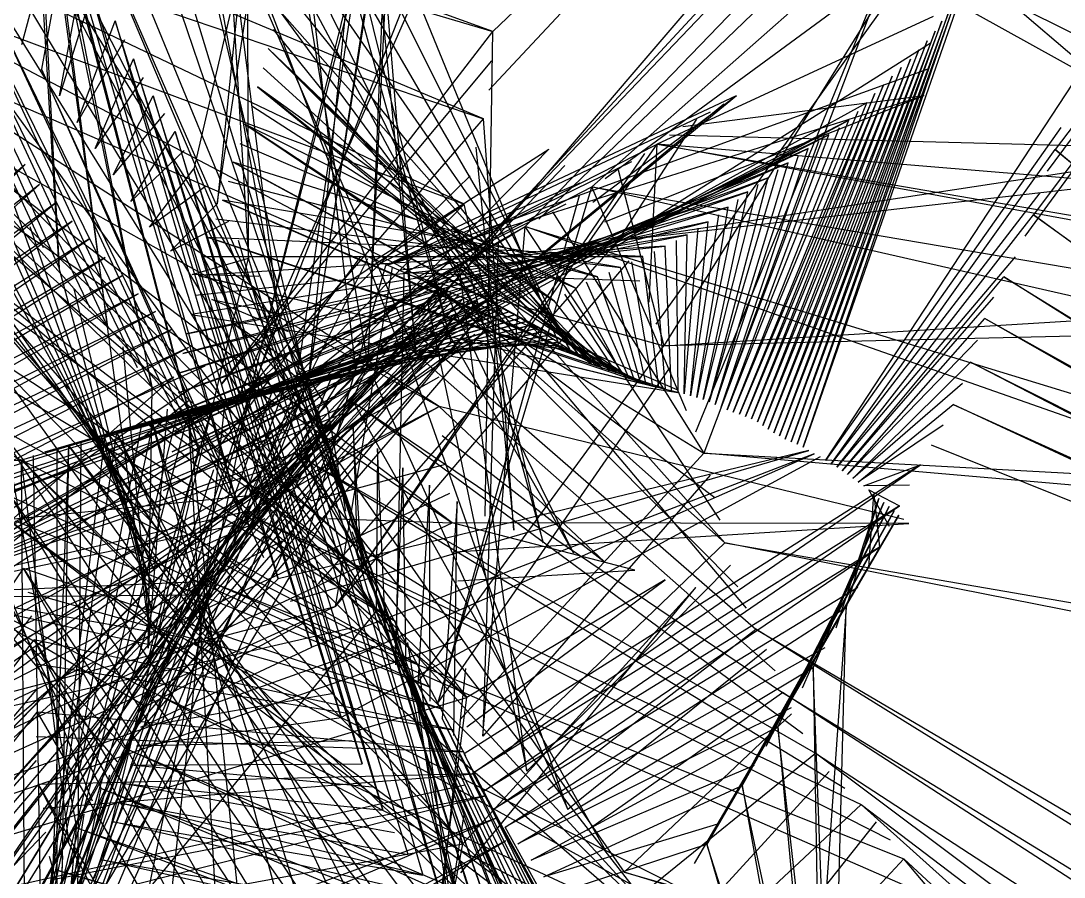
# Model space of a CAD drawing. Header units: metres. Extents: x -465 to 475, y -409 to 494.
# Drawn here: x -25.4 to 52.4, y -101.3 to -37.4 of the extents above; entities that cross this region are included whole.
import ezdxf

# ---------------------------------------------------------------- set-up
doc = ezdxf.new("R2010")
doc.units = ezdxf.units.M

msp = doc.modelspace()

# ---------------------------------------------------------------- linework, layer by layer
for p, q in [((-0.047, 5.097, -606.218), (-12.485, -48.478, -606.218)), ((-10.747, -51.079, -606.218), (-2.773, 1.906, -606.218)), ((-5.633, -1.167, -606.218), (-10.747, -51.079, -606.218)), ((-8.42, -65.613, -606.218), (8.018, -1.159, -606.218)), ((-4.87, -64.584, -606.218), (4.434, -1.122, -606.218)), ((2.417, -1.139, -606.218), (-3.977, -64.346, -606.218)), ((-21.659, -3.065, -606.218), (4.071, -62.261, -606.218)), ((3.183, -62.521, -606.218), (-19.642, -3.059, -606.218)), ((-9.573, -2.703, -606.218), (0.486, -63.157, -606.218)), ((-9.304, -65.882, -606.218), (18.443, -2.765, -606.218)), ((7.176, -2.374, -606.218), (-8.42, -65.613, -606.218)), ((16.452, -2.441, -606.218), (-8.42, -65.613, -606.218)), ((-0.398, -63.429, -606.218), (-7.56, -2.569, -606.218)), ((9.512, -42.597, -606.218), (46.736, -2.864, -606.218)), ((46.736, -2.864, -606.218), (9.806, -38.244, -606.218)), ((-8.411, -55.145, -606.218), (-8.586, -4.156, -606.218)), ((-11.341, -7.324, -606.218), (-8.411, -55.145, -606.218)), ((-22.552, -55.874, -606.218), (-25.381, -9.031, -606.218)), ((-6.169, -59.263, -606.218), (-12.598, -9.008, -606.218)), ((-3.977, -64.346, -606.218), (4.579, -9.244, -606.218)), ((3.095, -61.399, -606.218), (47.075, -10.058, -606.218)), ((4.21, -10.676, -606.218), (-3.977, -64.346, -606.218)), ((-14.842, -12.555, -606.218), (-6.169, -59.263, -606.218)), ((49.535, -53.505, -606.218), (79.118, -12.936, -606.218)), ((79.118, -12.936, -606.218), (50.155, -51.91, -606.218)), ((-24.786, -13.684, -606.218), (-22.552, -55.874, -606.218)), ((46.199, -13.909, -606.218), (7.33, -55.916, -606.218)), ((-4.279, -63.546, -606.218), (-15.942, -14.345, -606.218)), ((51.194, -48.652, -606.218), (76.624, -14.149, -606.218)), ((76.624, -14.149, -606.218), (51.763, -47.038, -606.218)), ((-18.938, -60.256, -606.218), (-24.786, -15.248, -606.218)), ((9.806, -38.244, -606.218), (-50.844, -16.073, -606.218)), ((7.33, -55.916, -606.218), (45.652, -15.806, -606.218)), ((0.486, -63.157, -606.218), (2.724, -16.396, -606.218)), ((-18.177, -17.902, -606.218), (-4.279, -63.546, -606.218)), ((2.285, -17.807, -606.218), (0.486, -63.157, -606.218)), ((-24.455, -19.927, -606.218), (-18.938, -60.256, -606.218)), ((-15.6, -64.862, -606.218), (-24.455, -19.927, -606.218)), ((-2.831, -68.007, -606.218), (-19.244, -19.712, -606.218)), ((44.303, -19.516, -606.218), (12.214, -52.787, -606.218)), ((-46.164, -21.546, -606.218), (9.806, -38.244, -606.218)), ((9.11, -44.742, -606.218), (-46.164, -21.546, -606.218)), ((43.782, -21.421, -606.218), (25.548, -69.692, -606.218)), ((-23.709, -54.372, -606.218), (-38.526, -22.39, -606.218)), ((4.071, -62.261, -606.218), (0.788, -21.974, -606.218)), ((13.235, -52.232, -606.218), (43.29, -23.333, -606.218)), ((24.948, -68.085, -606.218), (43.29, -23.333, -606.218)), ((-21.18, -23.436, -606.218), (-2.831, -68.007, -606.218)), ((0.258, -23.354, -606.218), (4.071, -62.261, -606.218)), ((-23.871, -24.58, -606.218), (-15.6, -64.862, -606.218)), ((-12.141, -69.376, -606.218), (-23.871, -24.58, -606.218)), ((-0.354, -24.699, -606.218), (14.691, -61.436, -606.218)), ((-6.043, -63.19, -606.218), (-22.098, -25.326, -606.218)), ((-1.506, -72.494, -606.218), (-22.098, -25.326, -606.218)), ((-35.828, -26.305, -606.218), (-22.552, -55.874, -606.218)), ((-20.226, -58.865, -606.218), (-35.828, -26.305, -606.218)), ((-14.956, -73.929, -606.218), (-55.314, -27.801, -606.218)), ((-41.946, -27.376, -606.218), (9.11, -44.742, -606.218)), ((7.662, -51.123, -606.218), (-41.946, -27.376, -606.218)), ((6.712, -61.42, -606.218), (-1.72, -27.32, -606.218)), ((15.536, -61.925, -606.218), (-1.72, -27.32, -606.218)), ((42.767, -27.245, -606.218), (17.209, -49.826, -606.218)), ((-53.659, -28.727, -606.218), (-14.956, -73.929, -606.218)), ((-2.347, -28.658, -606.218), (6.712, -61.42, -606.218)), ((-25.339, -39.199, -606.218), (-22.57, -29.081, -606.218)), ((-23.647, -29.226, -606.218), (-1.506, -72.494, -606.218)), ((-22.57, -29.081, -606.218), (-12.141, -69.376, -606.218)), ((-9.059, -74.151, -606.218), (-22.57, -29.081, -606.218)), ((42.758, -29.22, -606.218), (22.563, -61.668, -606.218)), ((-32.975, -30.108, -606.218), (-18.938, -60.256, -606.218)), ((-16.697, -63.315, -606.218), (-32.975, -30.108, -606.218)), ((-3.049, -29.959, -606.218), (15.536, -61.925, -606.218)), ((-21.993, -30.534, -606.218), (-23.852, -41.054, -606.218)), ((-2.503, -66.365, -606.218), (-24.17, -31.261, -606.218)), ((-0.32, -77.033, -606.218), (-24.17, -31.261, -606.218)), ((18.182, -49.19, -606.218), (42.715, -31.194, -606.218)), ((21.991, -60.051, -606.218), (42.715, -31.194, -606.218)), ((66.89, -51.91, -606.218), (42.715, -31.194, -606.218)), ((9.344, -60.55, -606.218), (-4.402, -32.584, -606.218)), ((16.328, -62.493, -606.218), (-4.402, -32.584, -606.218)), ((-22.527, -43.028, -606.218), (-20.712, -33.384, -606.218)), ((-20.712, -33.384, -606.218), (-9.059, -74.151, -606.218)), ((-6.215, -79.066, -606.218), (-20.712, -33.384, -606.218)), ((42.777, -33.168, -606.218), (82, -53, -606.218)), ((-38.743, -33.821, -606.218), (7.662, -51.123, -606.218)), ((6.204, -57.499, -606.218), (-38.743, -33.821, -606.218)), ((-30.069, -33.867, -606.218), (-15.6, -64.862, -606.218)), ((-13.276, -67.857, -606.218), (-30.069, -33.867, -606.218)), ((-4.914, -33.97, -606.218), (9.344, -60.55, -606.218)), ((-19.886, -34.713, -606.218), (-22.527, -43.028, -606.218)), ((-15.206, -75.385, -606.218), (-44.369, -35.283, -606.218)), ((-25.535, -35.233, -606.218), (-0.32, -77.033, -606.218)), ((-5.544, -35.307, -606.218), (16.328, -62.493, -606.218)), ((44.876, -35.155, -606.218), (32.963, -69.227, -606.218)), ((42.682, -35.14, -606.218), (64, -47, -606.218)), ((-42.724, -36.227, -606.218), (-15.206, -75.385, -606.218)), ((44.343, -35.91, -606.218), (32.521, -69.02, -606.218)), ((32.963, -69.227, -606.218), (44.343, -35.91, -606.218)), ((1.109, -81.494, -606.218), (-26.455, -37.122, -606.218)), ((11.113, -60.017, -606.218), (-6.098, -36.678, -606.218)), ((17.161, -63.003, -606.218), (-6.098, -36.678, -606.218)), ((42.656, -37.115, -606.218), (22.067, -46.642, -606.218)), ((43.848, -36.691, -606.218), (32.064, -68.847, -606.218)), ((32.521, -69.02, -606.218), (43.848, -36.691, -606.218)), ((-27.002, -37.5, -606.218), (-12.141, -69.376, -606.218)), ((-9.999, -72.504, -606.218), (-27.002, -37.5, -606.218)), ((-21.213, -45.009, -606.218), (-18.356, -37.441, -606.218)), ((-18.356, -37.441, -606.218), (-6.215, -79.066, -606.218)), ((-3.682, -84.152, -606.218), (-18.356, -37.441, -606.218)), ((-6.579, -38.075, -606.218), (11.113, -60.017, -606.218)), ((43.323, -37.451, -606.218), (31.626, -68.632, -606.218)), ((32.064, -68.847, -606.218), (43.323, -37.451, -606.218)), ((-36.76, -38.844, -606.218), (6.204, -57.499, -606.218)), ((-6.034, -70.396, -606.218), (-36.76, -38.844, -606.218)), ((5.808, -66.201, -606.218), (-36.76, -38.844, -606.218)), ((-17.678, -38.85, -606.218), (-21.213, -45.009, -606.218)), ((-10.438, -64.544, -606.218), (9.806, -38.244, -606.218)), ((9.249, -74.379, -606.218), (9.806, -38.244, -606.218)), ((42.806, -38.218, -606.218), (31.197, -68.4, -606.218)), ((31.626, -68.632, -606.218), (42.806, -38.218, -606.218)), ((-6.958, -39.504, -606.218), (17.161, -63.003, -606.218)), ((12.779, -59.221, -606.218), (-6.958, -39.504, -606.218)), ((18.046, -63.411, -606.218), (-6.958, -39.504, -606.218)), ((42.526, -39.086, -606.218), (19.135, -53.836, -606.218)), ((41.591, -39.611, -606.218), (30.366, -67.888, -606.218)), ((42.221, -38.934, -606.218), (30.775, -68.155, -606.218)), ((30.775, -68.155, -606.218), (41.591, -39.611, -606.218)), ((31.197, -68.4, -606.218), (42.221, -38.934, -606.218)), ((-19.854, -46.96, -606.218), (-16.999, -40.26, -606.218)), ((-16.999, -40.26, -606.218), (-3.682, -84.152, -606.218)), ((-1.5, -89.402, -606.218), (-16.999, -40.26, -606.218)), ((9.703, -40.424, -606.218), (-10.438, -64.544, -606.218)), ((40.969, -40.294, -606.218), (29.964, -67.612, -606.218)), ((30.366, -67.888, -606.218), (40.969, -40.294, -606.218)), ((-28.323, -40.883, -606.218), (1.109, -81.494, -606.218)), ((-23.852, -41.054, -606.218), (-9.059, -74.151, -606.218)), ((-7.282, -77.499, -606.218), (-23.852, -41.054, -606.218)), ((-7.33, -40.934, -606.218), (12.779, -59.221, -606.218)), ((42.262, -41.043, -606.218), (1.832, -55.674, -606.218)), ((40.288, -40.92, -606.218), (29.551, -67.35, -606.218)), ((29.964, -67.612, -606.218), (40.288, -40.92, -606.218)), ((-15.332, -76.858, -606.218), (-34.909, -41.56, -606.218)), ((-16.289, -41.653, -606.218), (-19.854, -46.96, -606.218)), ((39.616, -41.555, -606.218), (29.116, -67.13, -606.218)), ((29.551, -67.35, -606.218), (39.616, -41.555, -606.218)), ((-7.746, -42.353, -606.218), (18.046, -63.411, -606.218)), ((14.403, -58.336, -606.218), (-7.746, -42.353, -606.218)), ((18.988, -63.664, -606.218), (-7.746, -42.353, -606.218)), ((38.956, -42.203, -606.218), (28.668, -66.936, -606.218)), ((29.116, -67.13, -606.218), (38.956, -42.203, -606.218)), ((34.641, -70.223, -606.218), (53.104, -42.086, -606.218)), ((-33.579, -42.912, -606.218), (-15.332, -76.858, -606.218)), ((-18.508, -48.92, -606.218), (-15.542, -43.028, -606.218)), ((-15.542, -43.028, -606.218), (-1.5, -89.402, -606.218)), ((0.055, -92.861, -606.218), (-15.542, -43.028, -606.218)), ((37.703, -43.561, -606.218), (-14.768, -72.463, -606.218)), ((-8.379, -72.845, -606.218), (28, -43, -606.218)), ((1.374, -55.505, -606.218), (28, -43, -606.218)), ((1.832, -55.674, -606.218), (42, -43, -606.218)), ((17.265, -50.962, -606.218), (28, -43, -606.218)), ((18.163, -52.423, -606.218), (42, -43, -606.218)), ((23.98, -45.325, -606.218), (42, -43, -606.218)), ((38.308, -42.861, -606.218), (28.204, -66.784, -606.218)), ((28.204, -66.784, -606.218), (37.703, -43.561, -606.218)), ((28.668, -66.936, -606.218), (38.308, -42.861, -606.218)), ((-34.416, -43.702, -606.218), (5.808, -66.201, -606.218)), ((-3.709, -73.229, -606.218), (-34.416, -43.702, -606.218)), ((6.769, -74.873, -606.218), (-34.416, -43.702, -606.218)), ((-14.695, -44.343, -606.218), (-18.508, -48.92, -606.218)), ((27.039, -43.653, -606.218), (-8.379, -72.845, -606.218)), ((-8.17, -43.769, -606.218), (14.403, -58.336, -606.218)), ((26.038, -44.244, -606.218), (1.832, -55.674, -606.218)), ((37.041, -44.206, -606.218), (27.74, -66.633, -606.218)), ((-14.768, -72.463, -606.218), (36.367, -44.838, -606.218)), ((36.367, -44.838, -606.218), (-14.453, -71.019, -606.218)), ((-9.338, -66.01, -606.218), (9.11, -44.742, -606.218)), ((11.38, -75.433, -606.218), (9.11, -44.742, -606.218)), ((25.006, -44.779, -606.218), (19.135, -53.836, -606.218)), ((27.74, -66.633, -606.218), (36.367, -44.838, -606.218)), ((-17.198, -50.903, -606.218), (-13.893, -45.686, -606.218)), ((-13.893, -45.686, -606.218), (0.055, -92.861, -606.218)), ((1.616, -96.317, -606.218), (-13.893, -45.686, -606.218)), ((-8.68, -45.156, -606.218), (18.988, -63.664, -606.218)), ((15.959, -57.339, -606.218), (-8.68, -45.156, -606.218)), ((19.917, -63.96, -606.218), (-8.68, -45.156, -606.218)), ((35.639, -45.409, -606.218), (27.291, -66.442, -606.218)), ((52.192, -45.382, -606.218), (34.641, -70.223, -606.218)), ((-31.173, -46.503, -606.218), (2.531, -84.28, -606.218)), ((-14.453, -71.019, -606.218), (34.875, -45.93, -606.218)), ((34.875, -45.93, -606.218), (-14.117, -69.579, -606.218)), ((-9.073, -46.58, -606.218), (15.959, -57.339, -606.218)), ((-1.957, -81.124, -606.218), (22.067, -46.642, -606.218)), ((3.184, -56.231, -606.218), (22.067, -46.642, -606.218)), ((21.464, -58.419, -606.218), (22.067, -46.642, -606.218)), ((22.067, -46.642, -606.218), (100, -60, -606.218)), ((65.943, -50.264, -606.218), (22.067, -46.642, -606.218)), ((101.138, -61.113, -606.218), (22.067, -46.642, -606.218)), ((22.999, -45.948, -606.218), (64, -47, -606.218)), ((34.11, -46.448, -606.218), (26.837, -66.263, -606.218)), ((27.291, -66.442, -606.218), (34.875, -45.93, -606.218)), ((-15.497, -78.327, -606.218), (-29.574, -46.942, -606.218)), ((-13.228, -47.101, -606.218), (-17.198, -50.903, -606.218)), ((-14.117, -69.579, -606.218), (33.333, -46.949, -606.218)), ((33.333, -46.949, -606.218), (-13.883, -68.12, -606.218)), ((-9.616, -71.151, -606.218), (14, -47, -606.218)), ((21.133, -47.334, -606.218), (-1.957, -81.124, -606.218)), ((0.909, -55.356, -606.218), (14, -47, -606.218)), ((8.554, -46.851, -606.218), (11.38, -75.433, -606.218)), ((19.135, -53.836, -606.218), (64, -47, -606.218)), ((26.837, -66.263, -606.218), (33.333, -46.949, -606.218)), ((35.056, -70.479, -606.218), (51.763, -47.038, -606.218)), ((51.763, -47.038, -606.218), (101, -87.893, -606.218)), ((101.308, -88.753, -606.218), (51.763, -47.038, -606.218)), ((-37.029, -59.946, -606.218), (-25.085, -48.156, -606.218)), ((-25.085, -48.156, -606.218), (-36.403, -57.94, -606.218)), ((-13.883, -68.12, -606.218), (31.834, -48.031, -606.218)), ((31.834, -48.031, -606.218), (-13.764, -66.647, -606.218)), ((-9.566, -47.974, -606.218), (19.917, -63.96, -606.218)), ((17.621, -56.529, -606.218), (-9.566, -47.974, -606.218)), ((20.795, -64.388, -606.218), (-9.566, -47.974, -606.218)), ((15.194, -48.232, -606.218), (-8.379, -72.845, -606.218)), ((20.147, -47.95, -606.218), (3.184, -56.231, -606.218)), ((32.59, -47.499, -606.218), (26.401, -66.043, -606.218)), ((26.401, -66.043, -606.218), (31.834, -48.031, -606.218)), ((-32.076, -48.567, -606.218), (6.769, -74.873, -606.218)), ((-1.321, -76.006, -606.218), (-32.076, -48.567, -606.218)), ((7.862, -87.914, -606.218), (-32.076, -48.567, -606.218)), ((-28.311, -48.356, -606.218), (-15.497, -78.327, -606.218)), ((-15.811, -52.835, -606.218), (-12.485, -48.478, -606.218)), ((-12.485, -48.478, -606.218), (1.616, -96.317, -606.218)), ((3.482, -99.615, -606.218), (-12.485, -48.478, -606.218)), ((8.123, -48.99, -606.218), (-9.338, -66.01, -606.218)), ((64.971, -48.632, -606.218), (19.135, -53.836, -606.218)), ((19.156, -48.556, -606.218), (22.563, -61.668, -606.218)), ((31.066, -48.547, -606.218), (25.952, -65.852, -606.218)), ((-37.775, -61.909, -606.218), (-24.023, -49.65, -606.218)), ((-24.023, -49.65, -606.218), (-37.029, -59.946, -606.218)), ((-11.614, -49.777, -606.218), (-15.811, -52.835, -606.218)), ((-13.764, -66.647, -606.218), (30.353, -49.135, -606.218)), ((30.353, -49.135, -606.218), (-13.635, -65.174, -606.218)), ((-9.945, -49.402, -606.218), (17.621, -56.529, -606.218)), ((16.293, -49.549, -606.218), (1.832, -55.674, -606.218)), ((29.584, -49.648, -606.218), (25.499, -65.67, -606.218)), ((25.952, -65.852, -606.218), (30.353, -49.135, -606.218)), ((-31.484, -50.268, -606.218), (-1.321, -76.006, -606.218)), ((-13.635, -65.174, -606.218), (28.841, -50.199, -606.218)), ((28.841, -50.199, -606.218), (-13.53, -63.7, -606.218)), ((4.086, -56.604, -606.218), (17.209, -49.826, -606.218)), ((5.722, -88.248, -606.218), (17.209, -49.826, -606.218)), ((16.247, -50.479, -606.218), (5.722, -88.248, -606.218)), ((17.209, -49.826, -606.218), (70.152, -58.769, -606.218)), ((71.691, -62.24, -606.218), (17.209, -49.826, -606.218)), ((24.258, -66.515, -606.218), (17.209, -49.826, -606.218)), ((25.499, -65.67, -606.218), (28.841, -50.199, -606.218)), ((50.633, -50.268, -606.218), (35.056, -70.479, -606.218)), ((-48.666, -89.015, -606.218), (7.662, -51.123, -606.218)), ((-38.582, -63.849, -606.218), (-22.864, -51.071, -606.218)), ((-22.864, -51.071, -606.218), (-37.775, -61.909, -606.218)), ((-15.528, -79.804, -606.218), (-25.871, -51.259, -606.218)), ((-14.244, -54.622, -606.218), (-10.747, -51.079, -606.218)), ((-13.53, -63.7, -606.218), (27.379, -51.33, -606.218)), ((27.379, -51.33, -606.218), (-13.315, -62.238, -606.218)), ((-10.346, -50.825, -606.218), (20.795, -64.388, -606.218)), ((19.33, -55.824, -606.218), (-10.346, -50.825, -606.218)), ((21.723, -64.686, -606.218), (-10.346, -50.825, -606.218)), ((-8.348, -67.553, -606.218), (7.662, -51.123, -606.218)), ((15.265, -51.1, -606.218), (4.086, -56.604, -606.218)), ((13.569, -76.36, -606.218), (7.662, -51.123, -606.218)), ((28.101, -50.752, -606.218), (25.032, -65.53, -606.218)), ((25.032, -65.53, -606.218), (27.379, -51.33, -606.218)), ((14.26, -51.684, -606.218), (25.548, -69.692, -606.218)), ((26.65, -51.898, -606.218), (24.558, -65.412, -606.218)), ((35.469, -70.739, -606.218), (50.155, -51.91, -606.218)), ((50.155, -51.91, -606.218), (101.308, -88.753, -606.218)), ((101.55, -89.635, -606.218), (50.155, -51.91, -606.218)), ((-55.507, -92.819, -606.218), (12.214, -52.787, -606.218)), ((-39.498, -65.74, -606.218), (-21.571, -52.371, -606.218)), ((-21.571, -52.371, -606.218), (-38.582, -63.849, -606.218)), ((-24.74, -52.781, -606.218), (-15.528, -79.804, -606.218)), ((-9.911, -52.401, -606.218), (-14.244, -54.622, -606.218)), ((-13.315, -62.238, -606.218), (25.888, -52.423, -606.218)), ((25.888, -52.423, -606.218), (-13.033, -60.787, -606.218)), ((-10.851, -52.214, -606.218), (19.33, -55.824, -606.218)), ((5.014, -56.907, -606.218), (12.214, -52.787, -606.218)), ((9.067, -90.779, -606.218), (12.214, -52.787, -606.218)), ((12.214, -52.787, -606.218), (76.693, -72.469, -606.218)), ((78.195, -75.955, -606.218), (12.214, -52.787, -606.218)), ((26.783, -74.683, -606.218), (12.214, -52.787, -606.218)), ((25.098, -52.902, -606.218), (24.094, -65.26, -606.218)), ((24.558, -65.412, -606.218), (25.888, -52.423, -606.218)), ((11.237, -53.417, -606.218), (-55.507, -92.819, -606.218)), ((-13.033, -60.787, -606.218), (24.317, -53.397, -606.218)), ((24.317, -53.397, -606.218), (-12.696, -59.348, -606.218)), ((-11.401, -53.586, -606.218), (21.723, -64.686, -606.218)), ((20.995, -55.02, -606.218), (-11.401, -53.586, -606.218)), ((22.676, -64.896, -606.218), (-11.401, -53.586, -606.218)), ((7.249, -53.265, -606.218), (13.569, -76.36, -606.218)), ((24.094, -65.26, -606.218), (24.317, -53.397, -606.218)), ((-40.477, -67.599, -606.218), (-20.343, -53.731, -606.218)), ((-20.343, -53.731, -606.218), (-39.498, -65.74, -606.218)), ((-12.402, -57.899, -606.218), (22.677, -54.25, -606.218)), ((22.677, -54.25, -606.218), (-12.169, -56.44, -606.218)), ((-9.2, -53.794, -606.218), (4.578, -101.163, -606.218)), ((-3.205, -79.438, -606.218), (19.135, -53.836, -606.218)), ((2.743, -56.024, -606.218), (19.135, -53.836, -606.218)), ((10.212, -53.964, -606.218), (9.067, -90.779, -606.218)), ((23.145, -65.033, -606.218), (22.677, -54.25, -606.218)), ((23.496, -53.823, -606.218), (23.619, -65.15, -606.218)), ((-41.573, -69.391, -606.218), (-19.106, -55.085, -606.218)), ((-19.106, -55.085, -606.218), (-40.477, -67.599, -606.218)), ((-18.935, -98.603, -606.218), (-8.411, -55.145, -606.218)), ((-12.614, -56.353, -606.218), (-8.411, -55.145, -606.218)), ((-11.813, -55.005, -606.218), (20.995, -55.02, -606.218)), ((-10.702, -69.357, -606.218), (0, -55, -606.218)), ((6.465, -104.452, -606.218), (-8.411, -55.145, -606.218)), ((0.453, -55.182, -606.218), (-8.379, -72.845, -606.218)), ((9.202, -54.539, -606.218), (5.014, -56.907, -606.218)), ((8.25, -55.206, -606.218), (27.113, -76.366, -606.218)), ((22.199, -64.794, -606.218), (20.995, -55.02, -606.218)), ((21.842, -54.648, -606.218), (22.676, -64.896, -606.218)), ((48.787, -55.043, -606.218), (35.469, -70.739, -606.218)), ((-52.902, -90.195, -606.218), (7.33, -55.916, -606.218)), ((-41.128, -105.737, -606.218), (7.33, -55.916, -606.218)), ((-29.974, -55.454, -606.218), (7.862, -87.914, -606.218)), ((0.774, -79.01, -606.218), (-29.974, -55.454, -606.218)), ((7.567, -98.818, -606.218), (-29.974, -55.454, -606.218)), ((-15.682, -81.274, -606.218), (-22.552, -55.874, -606.218)), ((6.647, -55.363, -606.218), (-8.348, -67.553, -606.218)), ((-4.576, -77.85, -606.218), (1.832, -55.674, -606.218)), ((19.966, -55.336, -606.218), (-1.957, -81.124, -606.218)), ((2.291, -55.839, -606.218), (-1.957, -81.124, -606.218)), ((5.91, -57.293, -606.218), (7.33, -55.916, -606.218)), ((12.338, -93.402, -606.218), (7.33, -55.916, -606.218)), ((28.729, -81.245, -606.218), (7.33, -55.916, -606.218)), ((21.252, -64.559, -606.218), (19.33, -55.824, -606.218)), ((20.163, -55.423, -606.218), (21.723, -64.686, -606.218)), ((6.466, -56.694, -606.218), (-52.902, -90.195, -606.218)), ((-42.619, -71.213, -606.218), (-17.879, -56.446, -606.218)), ((-17.879, -56.446, -606.218), (-41.573, -69.391, -606.218)), ((-7.655, -56.514, -606.218), (-12.614, -56.353, -606.218)), ((-12.169, -56.44, -606.218), (22.676, -64.896, -606.218)), ((23.619, -65.15, -606.218), (-12.169, -56.44, -606.218)), ((2.572, -85.48, -606.218), (3.184, -56.231, -606.218)), ((20.781, -56.846, -606.218), (3.184, -56.231, -606.218)), ((3.639, -56.408, -606.218), (22.563, -61.668, -606.218)), ((23.559, -64.948, -606.218), (4.086, -56.604, -606.218)), ((4.55, -56.756, -606.218), (25.548, -69.692, -606.218)), ((20.357, -64.173, -606.218), (17.621, -56.529, -606.218)), ((18.473, -56.171, -606.218), (20.795, -64.388, -606.218)), ((35.88, -71.003, -606.218), (47.937, -56.528, -606.218)), ((47.937, -56.528, -606.218), (101.55, -89.635, -606.218)), ((101.786, -90.518, -606.218), (47.937, -56.528, -606.218)), ((-49.4, -93.152, -606.218), (6.204, -57.499, -606.218)), ((5.66, -57.53, -606.218), (-41.128, -105.737, -606.218)), ((-29.338, -57.138, -606.218), (0.774, -79.01, -606.218)), ((-21.457, -57.422, -606.218), (-15.682, -81.274, -606.218)), ((-7.218, -68.996, -606.218), (6.204, -57.499, -606.218)), ((0.223, -65.052, -606.218), (6.345, -57.515, -606.218)), ((6.345, -57.515, -606.218), (3.095, -61.399, -606.218)), ((4.292, -59.407, -606.218), (5.91, -57.293, -606.218)), ((26.371, -73.018, -606.218), (5.014, -56.907, -606.218)), ((5.468, -57.087, -606.218), (27.113, -76.366, -606.218)), ((28.098, -79.65, -606.218), (5.91, -57.293, -606.218)), ((15.818, -77.131, -606.218), (6.204, -57.499, -606.218)), ((19.46, -63.79, -606.218), (15.959, -57.339, -606.218)), ((16.781, -56.915, -606.218), (19.917, -63.96, -606.218)), ((-43.587, -73.077, -606.218), (-16.648, -57.805, -606.218)), ((-16.648, -57.805, -606.218), (-42.619, -71.213, -606.218)), ((-37.268, -77.244, -606.218), (8.644, -58.323, -606.218)), ((-15.21, -86.402, -606.218), (8.644, -58.323, -606.218)), ((8.644, -58.323, -606.218), (-13.484, -83.374, -606.218)), ((-12.924, -82.356, -606.218), (8.175, -58.19, -606.218)), ((8.175, -58.19, -606.218), (-11.389, -79.229, -606.218)), ((-11.158, -58.233, -606.218), (-6.169, -59.263, -606.218)), ((-5.428, -60.641, -606.218), (-11.158, -58.233, -606.218)), ((-10.988, -78.138, -606.218), (7.704, -58.058, -606.218)), ((7.704, -58.058, -606.218), (-8.756, -74.066, -606.218)), ((-8.075, -73.124, -606.218), (7.247, -57.888, -606.218)), ((-6.979, -57.925, -606.218), (6.465, -104.452, -606.218)), ((7.247, -57.888, -606.218), (-4.969, -69.687, -606.218)), ((-4.081, -68.938, -606.218), (6.8, -57.693, -606.218)), ((6.8, -57.693, -606.218), (-0.559, -65.911, -606.218)), ((18.513, -63.551, -606.218), (14.403, -58.336, -606.218)), ((15.169, -57.819, -606.218), (18.988, -63.664, -606.218)), ((47.16, -58.052, -606.218), (35.88, -71.003, -606.218)), ((-44.536, -74.951, -606.218), (-15.367, -59.116, -606.218)), ((-15.367, -59.116, -606.218), (-43.587, -73.077, -606.218)), ((9.106, -58.481, -606.218), (-36.499, -76.731, -606.218)), ((-34.169, -75.234, -606.218), (9.568, -58.638, -606.218)), ((10.02, -58.821, -606.218), (-33.357, -74.792, -606.218)), ((-31.033, -73.28, -606.218), (10.483, -58.977, -606.218)), ((10.483, -58.977, -606.218), (-17.637, -91.679, -606.218)), ((-17.19, -90.606, -606.218), (9.568, -58.638, -606.218)), ((9.568, -58.638, -606.218), (-15.673, -87.468, -606.218)), ((4.93, -58.435, -606.218), (12.338, -93.402, -606.218)), ((13.591, -58.777, -606.218), (18.046, -63.411, -606.218)), ((22.563, -61.668, -606.218), (70.152, -58.769, -606.218)), ((10.933, -59.165, -606.218), (-29.421, -72.374, -606.218)), ((-27.043, -70.955, -606.218), (10.933, -59.165, -606.218)), ((11.363, -59.397, -606.218), (-25.352, -70.209, -606.218)), ((-23.615, -69.575, -606.218), (11.363, -59.397, -606.218)), ((11.786, -59.639, -606.218), (-21.819, -69.136, -606.218)), ((-20.036, -68.647, -606.218), (11.786, -59.639, -606.218)), ((-19.918, -101.388, -606.218), (-6.169, -59.263, -606.218)), ((12.205, -59.89, -606.218), (-18.25, -68.171, -606.218)), ((-17.341, -68.003, -606.218), (12.205, -59.89, -606.218)), ((-12.696, -59.348, -606.218), (23.619, -65.15, -606.218)), ((8.593, -107.588, -606.218), (-6.169, -59.263, -606.218)), ((5.891, -59.658, -606.218), (15.818, -77.131, -606.218)), ((11.966, -59.66, -606.218), (17.161, -63.003, -606.218)), ((17.594, -63.228, -606.218), (12.779, -59.221, -606.218)), ((36.283, -71.279, -606.218), (46.511, -59.635, -606.218)), ((46.511, -59.635, -606.218), (101.786, -90.518, -606.218)), ((101.947, -91.417, -606.218), (46.511, -59.635, -606.218)), ((-45.395, -76.869, -606.218), (-14.103, -60.443, -606.218)), ((-45.256, -98.674, -606.218), (9.344, -60.55, -606.218)), ((-14.103, -60.443, -606.218), (-44.536, -74.951, -606.218)), ((-15.821, -82.746, -606.218), (-18.938, -60.256, -606.218)), ((12.623, -60.143, -606.218), (-15.552, -67.535, -606.218)), ((-14.683, -67.219, -606.218), (12.623, -60.143, -606.218)), ((13.047, -60.385, -606.218), (-12.899, -66.736, -606.218)), ((-12.01, -66.483, -606.218), (13.047, -60.385, -606.218)), ((-9.56, -59.993, -606.218), (-4.279, -63.546, -606.218)), ((-3.722, -65.008, -606.218), (-9.56, -59.993, -606.218)), ((13.467, -60.634, -606.218), (-8.42, -65.613, -606.218)), ((-7.528, -65.368, -606.218), (13.467, -60.634, -606.218)), ((3.695, -60.404, -606.218), (29.445, -82.804, -606.218)), ((15.944, -62.193, -606.218), (9.344, -60.55, -606.218)), ((10.24, -60.321, -606.218), (16.328, -62.493, -606.218)), ((16.739, -62.757, -606.218), (11.113, -60.017, -606.218)), ((70.873, -60.526, -606.218), (22.563, -61.668, -606.218)), ((-50.214, -87.655, -606.218), (3.095, -61.399, -606.218)), ((8.464, -60.833, -606.218), (-43.418, -98.854, -606.218)), ((-39.448, -109.122, -606.218), (3.095, -61.399, -606.218)), ((-37.991, -99.95, -606.218), (6.712, -61.42, -606.218)), ((13.873, -60.904, -606.218), (-3.977, -64.346, -606.218)), ((-3.089, -64.089, -606.218), (13.873, -60.904, -606.218)), ((14.281, -61.171, -606.218), (0.486, -63.157, -606.218)), ((1.373, -62.899, -606.218), (14.281, -61.171, -606.218)), ((15.399, -96.27, -606.218), (3.095, -61.399, -606.218)), ((30.865, -85.923, -606.218), (3.095, -61.399, -606.218)), ((14.691, -61.436, -606.218), (4.071, -62.261, -606.218)), ((4.963, -62.021, -606.218), (14.691, -61.436, -606.218)), ((15.106, -61.693, -606.218), (6.712, -61.42, -606.218)), ((7.598, -61.155, -606.218), (15.536, -61.925, -606.218)), ((45.984, -61.262, -606.218), (36.283, -71.279, -606.218)), ((-46.156, -78.827, -606.218), (-12.883, -61.812, -606.218)), ((-12.883, -61.812, -606.218), (-45.395, -76.869, -606.218)), ((5.842, -61.732, -606.218), (-36.176, -100.289, -606.218)), ((-32.538, -100.913, -606.218), (4.071, -62.261, -606.218)), ((-17.784, -61.762, -606.218), (-15.821, -82.746, -606.218)), ((-7.843, -61.637, -606.218), (-2.831, -68.007, -606.218)), ((5.776, -61.837, -606.218), (-6.034, -70.396, -606.218)), ((-4.782, -62.065, -606.218), (8.593, -107.588, -606.218)), ((4.194, -86.81, -606.218), (22.563, -61.668, -606.218)), ((2.412, -62.339, -606.218), (-50.214, -87.655, -606.218)), ((2.278, -62.709, -606.218), (-30.74, -101.333, -606.218)), ((-27.792, -62.298, -606.218), (7.567, -98.818, -606.218)), ((2.533, -82.225, -606.218), (-27.792, -62.298, -606.218)), ((7.863, -111.869, -606.218), (-27.792, -62.298, -606.218)), ((36.672, -71.573, -606.218), (45.453, -62.888, -606.218)), ((45.453, -62.888, -606.218), (101.947, -91.417, -606.218)), ((102.143, -92.31, -606.218), (45.453, -62.888, -606.218)), ((-11.666, -63.183, -606.218), (-46.156, -78.827, -606.218)), ((1.689, -63.249, -606.218), (-39.448, -109.122, -606.218)), ((-27.133, -102.127, -606.218), (0.486, -63.157, -606.218)), ((-26.53, -122.517, -606.218), (0.486, -63.157, -606.218)), ((-1.281, -63.703, -606.218), (-25.312, -102.437, -606.218)), ((-21.11, -104.092, -606.218), (-4.279, -63.546, -606.218)), ((-2.255, -69.461, -606.218), (-6.043, -63.19, -606.218)), ((10.736, -110.717, -606.218), (-4.279, -63.546, -606.218)), ((22.996, -63.328, -606.218), (5.722, -88.248, -606.218)), ((5.791, -64.019, -606.218), (-49.651, -95.237, -606.218)), ((-47.359, -93.4, -606.218), (-14, -64, -606.218)), ((-38.889, -76.905, -606.218), (-14, -64, -606.218)), ((-27.616, -64.09, -606.218), (2.533, -82.225, -606.218)), ((-2.181, -63.915, -606.218), (-26.389, -121.363, -606.218)), ((-25.987, -119.074, -606.218), (-3.977, -64.346, -606.218)), ((-21.657, -102.966, -606.218), (-3.977, -64.346, -606.218)), ((0.927, -64.127, -606.218), (15.399, -96.27, -606.218)), ((44.842, -64.486, -606.218), (36.672, -71.573, -606.218)), ((-6.655, -65.066, -606.218), (-25.799, -117.927, -606.218)), ((-5.755, -64.852, -606.218), (-19.83, -103.239, -606.218)), ((-15.913, -84.221, -606.218), (-15.6, -64.862, -606.218)), ((-4.292, -64.799, -606.218), (-1.506, -72.494, -606.218)), ((-48.1, -85.865, -606.218), (-0.559, -65.911, -606.218)), ((-12.831, -65.742, -606.218), (-47.359, -93.4, -606.218)), ((-37.614, -112.427, -606.218), (-0.559, -65.911, -606.218)), ((-25.526, -115.62, -606.218), (-8.42, -65.613, -606.218)), ((-16.189, -103.856, -606.218), (-8.42, -65.613, -606.218)), ((-10.209, -66.074, -606.218), (-14.363, -104.133, -606.218)), ((-0.559, -65.911, -606.218), (31.428, -87.543, -606.218)), ((18.245, -99.352, -606.218), (-0.559, -65.911, -606.218)), ((32.935, -90.621, -606.218), (-0.559, -65.911, -606.218)), ((37.08, -71.841, -606.218), (44.148, -66.05, -606.218)), ((44.148, -66.05, -606.218), (102.143, -92.31, -606.218)), ((102.399, -93.187, -606.218), (44.148, -66.05, -606.218)), ((-49.73, -97.337, -606.218), (5.808, -66.201, -606.218)), ((-1.385, -66.729, -606.218), (-48.1, -85.865, -606.218)), ((-11.119, -66.235, -606.218), (-25.394, -114.465, -606.218)), ((-24.916, -112.191, -606.218), (-12.899, -66.736, -606.218)), ((-14.481, -66.393, -606.218), (-15.913, -84.221, -606.218)), ((-12.899, -66.736, -606.218), (-8.947, -105.281, -606.218)), ((-10.746, -104.862, -606.218), (-12.899, -66.736, -606.218)), ((-4.825, -71.774, -606.218), (5.808, -66.201, -606.218)), ((-3.279, -66.508, -606.218), (10.736, -110.717, -606.218)), ((-1.166, -74.021, -606.218), (-2.503, -66.365, -606.218)), ((40.467, -74.631, -606.218), (5.808, -66.201, -606.218)), ((18.108, -77.771, -606.218), (5.808, -66.201, -606.218)), ((-11.787, -67.561, -606.218), (-38.889, -76.905, -606.218)), ((-2.27, -67.482, -606.218), (-37.614, -112.427, -606.218)), ((-27.245, -67.668, -606.218), (7.863, -111.869, -606.218)), ((4.27, -85.452, -606.218), (-27.245, -67.668, -606.218)), ((8.743, -122.698, -606.218), (-27.245, -67.668, -606.218)), ((-13.797, -66.955, -606.218), (-24.645, -111.06, -606.218)), ((-24.306, -108.761, -606.218), (-15.552, -67.535, -606.218)), ((-15.552, -67.535, -606.218), (-3.578, -106.645, -606.218)), ((-5.373, -106.212, -606.218), (-15.552, -67.535, -606.218)), ((43.405, -67.591, -606.218), (37.08, -71.841, -606.218)), ((-16.443, -67.781, -606.218), (-24.159, -107.608, -606.218)), ((-23.65, -105.34, -606.218), (-18.25, -68.171, -606.218)), ((-19.139, -68.425, -606.218), (-23.498, -104.188, -606.218)), ((-22.305, -106.794, -606.218), (-2.831, -68.007, -606.218)), ((-18.25, -68.171, -606.218), (1.805, -107.929, -606.218)), ((0.042, -107.378, -606.218), (-18.25, -68.171, -606.218)), ((-3.197, -68.183, -606.218), (19.612, -100.943, -606.218)), ((12.963, -113.785, -606.218), (-2.831, -68.007, -606.218)), ((-0.602, -67.792, -606.218), (-0.32, -77.033, -606.218)), ((0.055, -78.551, -606.218), (-0.602, -67.792, -606.218)), ((6.023, -68.372, -606.218), (18.108, -77.771, -606.218)), ((-23.04, -101.909, -606.218), (-21.819, -69.136, -606.218)), ((-22.813, -132.762, -606.218), (-21.819, -69.136, -606.218)), ((-21.819, -69.136, -606.218), (10.671, -110.479, -606.218)), ((8.864, -110.097, -606.218), (-21.819, -69.136, -606.218)), ((-20.924, -68.905, -606.218), (-21.431, -134.869, -606.218)), ((42.523, -69.057, -606.218), (102.399, -93.187, -606.218)), ((-45.951, -84.116, -606.218), (-4.969, -69.687, -606.218)), ((-36.196, -114.507, -606.218), (-4.969, -69.687, -606.218)), ((-26.835, -69.422, -606.218), (4.27, -85.452, -606.218)), ((-24.492, -69.869, -606.218), (-23.509, -131.712, -606.218)), ((-22.718, -69.353, -606.218), (-22.707, -100.796, -606.218)), ((-16.017, -85.695, -606.218), (-12.141, -69.376, -606.218)), ((33.383, -69.475, -606.218), (-6.215, -79.066, -606.218)), ((-5.282, -80.717, -606.218), (33.383, -69.475, -606.218)), ((-4.969, -69.687, -606.218), (33.876, -92.054, -606.218)), ((22.094, -104.325, -606.218), (-4.969, -69.687, -606.218)), ((36.067, -94.69, -606.218), (-4.969, -69.687, -606.218)), ((33.796, -69.735, -606.218), (-3.682, -84.152, -606.218)), ((-2.87, -85.866, -606.218), (33.796, -69.735, -606.218)), ((34.227, -69.965, -606.218), (-1.5, -89.402, -606.218)), ((1.214, -69.327, -606.218), (1.109, -81.494, -606.218)), ((1.799, -82.897, -606.218), (1.214, -69.327, -606.218)), ((7.37, -89.546, -606.218), (25.548, -69.692, -606.218)), ((25.548, -69.692, -606.218), (76.693, -72.469, -606.218)), ((77.507, -74.185, -606.218), (25.548, -69.692, -606.218)), ((-79.298, -70.55, -606.218), (-25.352, -70.209, -606.218)), ((-5.822, -70.477, -606.218), (-45.951, -84.116, -606.218)), ((-26.198, -70.581, -606.218), (-21.256, -97.632, -606.218)), ((-25.352, -70.209, -606.218), (19.519, -113.093, -606.218)), ((-24.948, -129.643, -606.218), (-25.352, -70.209, -606.218)), ((-21.814, -98.652, -606.218), (-25.352, -70.209, -606.218)), ((17.725, -112.654, -606.218), (-25.352, -70.209, -606.218)), ((6.265, -70.54, -606.218), (-3.709, -73.229, -606.218)), ((3.105, -70.767, -606.218), (2.531, -84.28, -606.218)), ((3.349, -85.613, -606.218), (3.105, -70.767, -606.218)), ((41.715, -70.565, -606.218), (7.676, -92.118, -606.218)), ((8.321, -93.543, -606.218), (41.715, -70.565, -606.218)), ((37.484, -72.115, -606.218), (41.715, -70.565, -606.218)), ((-6.656, -71.286, -606.218), (-36.196, -114.507, -606.218)), ((-11.034, -70.916, -606.218), (-16.017, -85.695, -606.218)), ((-1.809, -70.96, -606.218), (12.963, -113.785, -606.218)), ((26.038, -71.336, -606.218), (9.067, -90.779, -606.218)), ((-29.421, -72.374, -606.218), (28.572, -114.796, -606.218)), ((-20.057, -95.644, -606.218), (-29.421, -72.374, -606.218)), ((26.732, -114.647, -606.218), (-29.421, -72.374, -606.218)), ((-7.407, -72.173, -606.218), (23.46, -105.917, -606.218)), ((5.096, -72.066, -606.218), (4.204, -86.923, -606.218)), ((5.145, -88.172, -606.218), (5.096, -72.066, -606.218)), ((40.891, -72.064, -606.218), (37.484, -72.115, -606.218)), ((-62.486, -98.838, -606.218), (-8.379, -72.845, -606.218)), ((6.582, -72.699, -606.218), (-49.893, -99.431, -606.218)), ((-45.569, -96.725, -606.218), (-8.379, -72.845, -606.218)), ((-44.762, -76.453, -606.218), (-8.379, -72.845, -606.218)), ((-30.223, -72.833, -606.218), (-19.405, -94.682, -606.218)), ((-26.118, -72.947, -606.218), (8.743, -122.698, -606.218)), ((5.06, -87.106, -606.218), (-26.118, -72.947, -606.218)), ((8.172, -129.218, -606.218), (-26.118, -72.947, -606.218)), ((-23.591, -109.454, -606.218), (-1.506, -72.494, -606.218)), ((15.305, -116.767, -606.218), (-1.506, -72.494, -606.218)), ((35.431, -82.714, -606.218), (38.608, -73.053, -606.218)), ((38.608, -73.053, -606.218), (36.166, -81.169, -606.218)), ((37.862, -72.424, -606.218), (40.162, -73.611, -606.218)), ((39.396, -75.141, -606.218), (37.862, -72.424, -606.218)), ((37.863, -78.199, -606.218), (38.229, -72.745, -606.218)), ((38.229, -72.745, -606.218), (38.665, -76.688, -606.218)), ((7.141, -73.279, -606.218), (6.024, -89.466, -606.218)), ((6.913, -90.753, -606.218), (7.141, -73.279, -606.218)), ((40.162, -73.611, -606.218), (8.321, -93.543, -606.218)), ((9.078, -94.912, -606.218), (40.162, -73.611, -606.218)), ((30.206, -91.54, -606.218), (39.377, -73.654, -606.218)), ((39.377, -73.654, -606.218), (31.079, -90.069, -606.218)), ((32.922, -87.189, -606.218), (38.993, -73.353, -606.218)), ((38.993, -73.353, -606.218), (33.709, -85.67, -606.218)), ((-7.2, -74.58, -606.218), (-62.486, -98.838, -606.218)), ((-43.909, -82.242, -606.218), (-8.756, -74.066, -606.218)), ((-34.512, -116.383, -606.218), (-8.756, -74.066, -606.218)), ((-16.121, -87.17, -606.218), (-9.059, -74.151, -606.218)), ((-8.756, -74.066, -606.218), (37.286, -95.897, -606.218)), ((26.391, -108.917, -606.218), (-8.756, -74.066, -606.218)), ((39.472, -98.538, -606.218), (-8.756, -74.066, -606.218)), ((-2.454, -74.565, -606.218), (6.769, -74.873, -606.218)), ((24.859, -100.297, -606.218), (40.094, -74.315, -606.218)), ((40.094, -74.315, -606.218), (25.771, -98.85, -606.218)), ((27.49, -95.893, -606.218), (39.746, -73.974, -606.218)), ((39.746, -73.974, -606.218), (28.426, -94.461, -606.218)), ((-50.196, -101.51, -606.218), (6.769, -74.873, -606.218)), ((-9.363, -75.057, -606.218), (-43.909, -82.242, -606.218)), ((-33.357, -74.792, -606.218), (-17.637, -91.679, -606.218)), ((-18.181, -92.706, -606.218), (-33.357, -74.792, -606.218)), ((-25.832, -74.725, -606.218), (5.06, -87.106, -606.218)), ((40.85, -74.933, -606.218), (6.769, -74.873, -606.218)), ((20.396, -78.417, -606.218), (6.769, -74.873, -606.218)), ((6.957, -77.046, -606.218), (40.85, -74.933, -606.218)), ((-5.939, -76.257, -606.218), (-45.569, -96.725, -606.218)), ((-9.959, -76.055, -606.218), (-34.512, -116.383, -606.218)), ((-8.233, -75.858, -606.218), (-16.121, -87.17, -606.218)), ((7.358, -81.39, -606.218), (-1.321, -76.006, -606.218)), ((-0.716, -75.519, -606.218), (15.305, -116.767, -606.218)), ((-36.499, -76.731, -606.218), (-15.673, -87.468, -606.218)), ((-16.173, -88.517, -606.218), (-36.499, -76.731, -606.218)), ((17.805, -119.618, -606.218), (-0.32, -77.033, -606.218)), ((38.665, -76.688, -606.218), (9.078, -94.912, -606.218)), ((9.896, -96.246, -606.218), (38.665, -76.688, -606.218)), ((10.664, -92.139, -606.218), (27.113, -76.366, -606.218)), ((27.113, -76.366, -606.218), (83.386, -86.09, -606.218)), ((84.427, -87.679, -606.218), (27.113, -76.366, -606.218)), ((-10.51, -77.078, -606.218), (27.954, -110.316, -606.218)), ((-0.209, -77.463, -606.218), (7.862, -87.914, -606.218)), ((-53.519, -120.114, -606.218), (-25.217, -78.273, -606.218)), ((-25.217, -78.273, -606.218), (8.172, -129.218, -606.218)), ((5.911, -88.729, -606.218), (-25.217, -78.273, -606.218)), ((7.657, -135.74, -606.218), (-25.217, -78.273, -606.218)), ((7.21, -79.214, -606.218), (20.396, -78.417, -606.218)), ((27.547, -78.026, -606.218), (12.338, -93.402, -606.218)), ((-41.728, -80.529, -606.218), (-11.389, -79.229, -606.218)), ((-39.577, -78.779, -606.218), (-13.484, -83.374, -606.218)), ((-14.108, -84.355, -606.218), (-39.577, -78.779, -606.218)), ((-32.846, -118.274, -606.218), (-11.389, -79.229, -606.218)), ((-16.228, -88.644, -606.218), (-6.215, -79.066, -606.218)), ((-11.389, -79.229, -606.218), (40.472, -99.932, -606.218)), ((42.418, -102.757, -606.218), (-11.389, -79.229, -606.218)), ((7.806, -92.276, -606.218), (0.774, -79.01, -606.218)), ((22.663, -79.133, -606.218), (7.862, -87.914, -606.218)), ((7.871, -90.096, -606.218), (22.663, -79.133, -606.218)), ((-24.893, -80.044, -606.218), (5.911, -88.729, -606.218)), ((0.52, -80.044, -606.218), (17.805, -119.618, -606.218)), ((7.418, -100.994, -606.218), (24.969, -79.71, -606.218)), ((24.969, -79.71, -606.218), (7.567, -98.818, -606.218)), ((37.043, -79.7, -606.218), (9.896, -96.246, -606.218)), ((-11.882, -80.281, -606.218), (-41.728, -80.529, -606.218)), ((1.605, -80.644, -606.218), (7.567, -98.818, -606.218)), ((-58.803, -96.059, -606.218), (-1.957, -81.124, -606.218)), ((-43.65, -99.979, -606.218), (-1.957, -81.124, -606.218)), ((-12.354, -81.343, -606.218), (-32.846, -118.274, -606.218)), ((-25.193, -113.585, -606.218), (1.109, -81.494, -606.218)), ((19.933, -122.753, -606.218), (1.109, -81.494, -606.218)), ((10.726, -97.571, -606.218), (36.166, -81.169, -606.218)), ((36.166, -81.169, -606.218), (32.258, -137.131, -606.218)), ((34.67, -140.057, -606.218), (36.166, -81.169, -606.218)), ((-24.612, -81.823, -606.218), (-53.519, -120.114, -606.218)), ((-4.415, -82.403, -606.218), (-16.228, -88.644, -606.218)), ((7.31, -103.173, -606.218), (2.533, -82.225, -606.218)), ((-0.553, -82.683, -606.218), (-58.803, -96.059, -606.218)), ((13.903, -94.8, -606.218), (29.445, -82.804, -606.218)), ((29.445, -82.804, -606.218), (79.72, -112.422, -606.218)), ((77.943, -112.922, -606.218), (29.445, -82.804, -606.218)), ((-53.783, -122.198, -606.218), (-24.4, -83.611, -606.218)), ((7.531, -83.565, -606.218), (-50.658, -103.559, -606.218)), ((-31.227, -120.206, -606.218), (-13.484, -83.374, -606.218)), ((-24.4, -83.611, -606.218), (7.657, -135.74, -606.218)), ((6.817, -90.323, -606.218), (-24.4, -83.611, -606.218)), ((6.74, -142.216, -606.218), (-24.4, -83.611, -606.218)), ((-13.484, -83.374, -606.218), (52.41, -116.464, -606.218)), ((46.874, -116.528, -606.218), (-13.484, -83.374, -606.218)), ((3.457, -83.809, -606.218), (7.863, -111.869, -606.218)), ((0.982, -84.113, -606.218), (-43.65, -99.979, -606.218)), ((-16.44, -90.107, -606.218), (-3.682, -84.152, -606.218)), ((2.531, -84.28, -606.218), (19.933, -122.753, -606.218)), ((22.325, -125.691, -606.218), (2.531, -84.28, -606.218)), ((34.576, -84.196, -606.218), (10.726, -97.571, -606.218)), ((30.221, -84.333, -606.218), (15.399, -96.27, -606.218)), ((-14.659, -85.378, -606.218), (-31.227, -120.206, -606.218)), ((-24.239, -85.404, -606.218), (6.817, -90.323, -606.218)), ((8.142, -114.032, -606.218), (4.27, -85.452, -606.218)), ((7.773, -85.734, -606.218), (2.477, -136.604, -606.218)), ((11.676, -98.814, -606.218), (33.709, -85.67, -606.218)), ((33.709, -85.67, -606.218), (34.67, -140.057, -606.218)), ((35.818, -141.567, -606.218), (33.709, -85.67, -606.218)), ((4.204, -86.923, -606.218), (22.325, -125.691, -606.218)), ((24.905, -128.464, -606.218), (4.204, -86.923, -606.218)), ((-24.164, -87.204, -606.218), (-53.783, -122.198, -606.218)), ((-51.122, -105.608, -606.218), (7.862, -87.914, -606.218)), ((-29.783, -122.272, -606.218), (-15.673, -87.468, -606.218)), ((-2.21, -87.644, -606.218), (-16.44, -90.107, -606.218)), ((-15.673, -87.468, -606.218), (46.874, -116.528, -606.218)), ((41.346, -116.71, -606.218), (-15.673, -87.468, -606.218)), ((1.322, -137.865, -606.218), (7.862, -87.914, -606.218)), ((16.838, -97.796, -606.218), (31.428, -87.543, -606.218)), ((31.428, -87.543, -606.218), (74.365, -113.841, -606.218)), ((72.549, -114.173, -606.218), (31.428, -87.543, -606.218)), ((32.059, -88.666, -606.218), (11.676, -98.814, -606.218)), ((-54.175, -126.377, -606.218), (-24.175, -89.004, -606.218)), ((-24.175, -89.004, -606.218), (6.74, -142.216, -606.218)), ((7.627, -91.968, -606.218), (-24.175, -89.004, -606.218)), ((-16.78, -91.545, -606.218), (-1.5, -89.402, -606.218)), ((6.024, -89.466, -606.218), (24.905, -128.464, -606.218)), ((27.252, -131.442, -606.218), (6.024, -89.466, -606.218)), ((32.107, -89.118, -606.218), (19.612, -100.943, -606.218)), ((-16.662, -89.571, -606.218), (-29.783, -122.272, -606.218)), ((12.663, -100.027, -606.218), (31.079, -90.069, -606.218)), ((31.079, -90.069, -606.218), (35.818, -141.567, -606.218)), ((37.053, -143.006, -606.218), (31.079, -90.069, -606.218)), ((-24.265, -90.803, -606.218), (7.627, -91.968, -606.218)), ((-28.374, -124.361, -606.218), (-17.637, -91.679, -606.218)), ((-17.637, -91.679, -606.218), (41.346, -116.71, -606.218)), ((35.865, -115.939, -606.218), (-17.637, -91.679, -606.218)), ((-0.722, -91.131, -606.218), (-16.78, -91.545, -606.218)), ((-24.259, -92.603, -606.218), (-54.175, -126.377, -606.218)), ((7.676, -92.118, -606.218), (27.252, -131.442, -606.218)), ((29.753, -134.287, -606.218), (7.676, -92.118, -606.218)), ((20.829, -102.651, -606.218), (33.876, -92.054, -606.218)), ((33.876, -92.054, -606.218), (68.919, -114.852, -606.218)), ((65.3, -115.576, -606.218), (33.876, -92.054, -606.218)), ((-17.214, -92.958, -606.218), (0.055, -92.861, -606.218)), ((0.83, -94.592, -606.218), (-17.214, -92.958, -606.218)), ((29.299, -92.99, -606.218), (12.663, -100.027, -606.218)), ((-18.778, -93.704, -606.218), (-27.665, -125.402, -606.218)), ((8.452, -93.605, -606.218), (-24.089, -94.396, -606.218)), ((-23.748, -96.164, -606.218), (8.452, -93.605, -606.218)), ((30.955, -135.754, -606.218), (8.321, -93.543, -606.218)), ((34.916, -93.419, -606.218), (23.46, -105.917, -606.218)), ((-55.047, -130.485, -606.218), (-24.089, -94.396, -606.218)), ((7.715, -94.456, -606.218), (-51.431, -107.686, -606.218)), ((-26.245, -127.483, -606.218), (-19.405, -94.682, -606.218)), ((-24.089, -94.396, -606.218), (6.014, -146.515, -606.218)), ((5.201, -150.8, -606.218), (-24.089, -94.396, -606.218)), ((-19.405, -94.682, -606.218), (35.865, -115.939, -606.218)), ((28.572, -114.796, -606.218), (-19.405, -94.682, -606.218)), ((-17.763, -94.33, -606.218), (1.616, -96.317, -606.218)), ((2.486, -98.002, -606.218), (-17.763, -94.33, -606.218)), ((32.258, -137.131, -606.218), (9.078, -94.912, -606.218)), ((13.606, -101.275, -606.218), (28.426, -94.461, -606.218)), ((28.426, -94.461, -606.218), (37.053, -143.006, -606.218)), ((39.362, -146.014, -606.218), (28.426, -94.461, -606.218)), ((9.275, -95.243, -606.218), (-22.881, -101.49, -606.218)), ((-22.504, -103.251, -606.218), (9.275, -95.243, -606.218)), ((-18.186, -95.746, -606.218), (3.482, -99.615, -606.218)), ((4.578, -101.163, -606.218), (-18.186, -95.746, -606.218)), ((24.891, -107.45, -606.218), (37.286, -95.897, -606.218)), ((37.286, -95.897, -606.218), (63.46, -115.737, -606.218)), ((59.778, -115.992, -606.218), (37.286, -95.897, -606.218)), ((-20.701, -96.612, -606.218), (-25.625, -128.58, -606.218)), ((10.051, -96.904, -606.218), (-21.762, -108.598, -606.218)), ((-21.562, -110.388, -606.218), (10.051, -96.904, -606.218)), ((-18.502, -97.19, -606.218), (4.578, -101.163, -606.218)), ((5.563, -102.783, -606.218), (-18.502, -97.19, -606.218)), ((7.649, -96.637, -606.218), (1.322, -137.865, -606.218)), ((38.422, -97.182, -606.218), (27.954, -110.316, -606.218)), ((-23.527, -97.951, -606.218), (-55.047, -130.485, -606.218)), ((-24.204, -130.661, -606.218), (-21.256, -97.632, -606.218)), ((-21.256, -97.632, -606.218), (28.572, -114.796, -606.218)), ((19.519, -113.093, -606.218), (-21.256, -97.632, -606.218)), ((33.442, -138.613, -606.218), (10.726, -97.571, -606.218)), ((26.584, -97.345, -606.218), (13.606, -101.275, -606.218)), ((-51.843, -109.746, -606.218), (7.567, -98.818, -606.218)), ((10.744, -98.601, -606.218), (-20.935, -115.747, -606.218)), ((-20.745, -117.537, -606.218), (10.744, -98.601, -606.218)), ((0.152, -139.113, -606.218), (7.567, -98.818, -606.218)), ((38.025, -127.271, -606.218), (7.567, -98.818, -606.218)), ((14.593, -102.489, -606.218), (25.771, -98.85, -606.218)), ((25.771, -98.85, -606.218), (39.362, -146.014, -606.218)), ((41.759, -148.952, -606.218), (25.771, -98.85, -606.218)), ((-22.307, -99.704, -606.218), (-23.509, -131.712, -606.218)), ((-23.285, -99.736, -606.218), (-8.564, -151.604, -606.218)), ((-19.366, -100.017, -606.218), (6.465, -104.452, -606.218)), ((7.477, -106.055, -606.218), (-19.366, -100.017, -606.218)), ((29.545, -111.683, -606.218), (40.472, -99.932, -606.218)), ((40.472, -99.932, -606.218), (57.932, -116.019, -606.218)), ((54.25, -116.313, -606.218), (40.472, -99.932, -606.218)), ((-22.707, -100.796, -606.218), (19.519, -113.093, -606.218)), ((10.671, -110.479, -606.218), (-22.707, -100.796, -606.218)), ((-22.151, -133.835, -606.218), (-22.707, -100.796, -606.218)), ((19.612, -100.943, -606.218), (68.919, -114.852, -606.218)), ((67.123, -115.285, -606.218), (19.612, -100.943, -606.218))]:
    msp.add_line(p, q)

doc.saveas('drawing.dxf')
